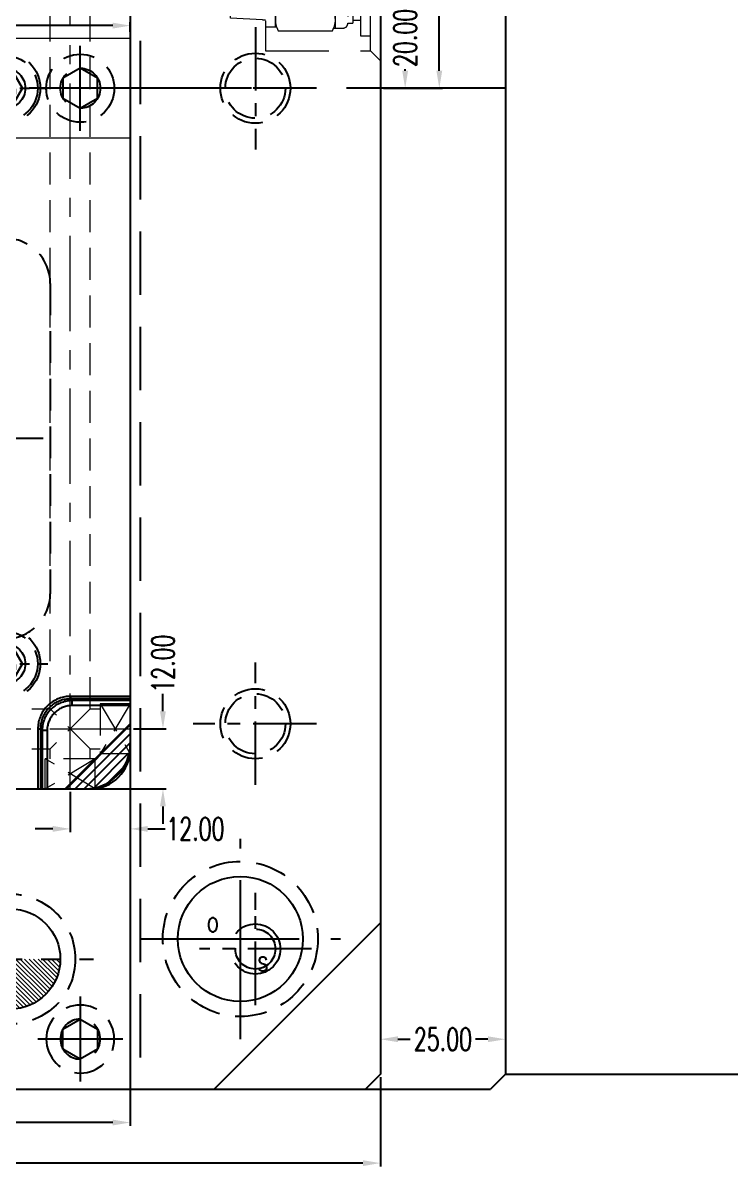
# Model space of a CAD drawing. Header units: inches. Extents: x 133169 to 134399, y -43543 to -42673.
# Drawn here: x 133875.4 to 134016.9, y -43138 to -42907.3 of the extents above; entities that cross this region are included whole.
import ezdxf

# ---------------------------------------------------------------- set-up
doc = ezdxf.new("R2010")
doc.units = ezdxf.units.IN
doc.header["$LTSCALE"] = 2
doc.header["$MEASUREMENT"] = 0
doc.header["$PDMODE"] = 3
doc.header["$PDSIZE"] = 0.3125
for name, pattern in [('ACAD_ISO08W100', [36, 24, -3, 6, -3]), ('CENTER', [50.8, 31.75, -6.35, 6.35, -6.35]), ('HIDDEN', [9.525, 6.35, -3.175]), ('HIDDEN2', [4.7625, 3.175, -1.5875])]:
    doc.linetypes.add(name, pattern=pattern)
doc.layers.get('0').update_dxf_attribs({"linetype": 'CONTINUOUS'})
doc.layers.get('Defpoints').update_dxf_attribs({"linetype": 'CONTINUOUS'})
for name, color, linetype in [('5', 5, 'CONTINUOUS'), ('CAV-COR', 1, 'CONTINUOUS'), ('cen', 1, 'CENTER'), ('CENTER', 1, 'CENTER'), ('CL', 1, 'ACAD_ISO08W100'), ('DEFAULT_1', 7, 'CENTER'), ('hidden', 4, 'HIDDEN'), ('Layer3', 3, 'CONTINUOUS'), ('ls', 144, 'HIDDEN2'), ('Ru', 8, 'CONTINUOUS'), ('SCREW', 52, 'HIDDEN'), ('WT', 4, 'CONTINUOUS'), ('壓塊', 137, 'CONTINUOUS')]:
    doc.layers.add(name, color=color, linetype=linetype)
for name, color, linetype, lineweight in [('dim', 3, 'CONTINUOUS', 15), ('HA', 4, 'CONTINUOUS', 15), ('PRODUCT', 1, 'CONTINUOUS', 15), ('WR', 122, 'HIDDEN', 18), ('枕位', 75, 'CONTINUOUS', 15)]:
    doc.layers.add(name, color=color, linetype=linetype, lineweight=lineweight)
doc.styles.add('ROMANC', font='romanc', dxfattribs={"width": 0.6, "height": 1})
doc.styles.add('ROMANS', font='ROMANS.shx', dxfattribs={"height": 5, "bigfont": 'chineset.shx'})
doc.styles.get("Standard").update_dxf_attribs({"font": 'txt.shx', "width": 0.67})
doc.dimstyles.new('2.00', dxfattribs={"dimtxt": 4.5, "dimasz": 3.5, "dimexe": 0.666, "dimexo": 0.626, "dimgap": 1, "dimtad": 0, "dimzin": 0, "dimdsep": 46, "dimtxsty": 'Standard', "dimcen": 0.09, "dimclrd": 3, "dimclre": 3, "dimclrt": 7, "dimazin": 0, "dimtfac": 1, "dimtofl": 0, "dimtmove": 0, "dimatfit": 0, "dimfxl": 0, "dimtolj": 1, "dimtzin": 0, "dimarcsym": 0})

# ---------------------------------------------------------------- blocks, each defined once
blk = doc.blocks.new('8')
at = {"layer": 'CENTER', "ltscale": 0.5}
for p, q in [((0, 8.5), (0, -8.5)), ((-8.5, 0), (8.5, 0))]:
    blk.add_line(p, q, dxfattribs=at)
at = {"layer": 'ls'}
blk.add_lwpolyline([(0, 4), (-3.46, 2), (-3.46, -2), (0, -4), (3.46, -2), (3.46, 2)], close=True, dxfattribs=at)
for radius in [6.8, 4]:
    blk.add_circle((0, 0), radius, dxfattribs=at)
blk = doc.blocks.new('*D33302')
at = {"layer": 'Defpoints', "color": 0}
for p in [(133696.86, -43117.31), (133946.86, -43117.31), (133946.86, -43135.09)]:
    blk.add_point(p, dxfattribs=at)
at = {"layer": 'dim', "color": 3, "linetype": 'ByBlock', "lineweight": -2}
for p, q in [((133696.86, -43117.93), (133696.86, -43135.76)), ((133946.86, -43117.93), (133946.86, -43135.76)), ((133700.36, -43135.09), (133814.08, -43135.09)), ((133943.36, -43135.09), (133829.65, -43135.09))]:
    blk.add_line(p, q, dxfattribs=at)
at = {"layer": 'dim', "color": 3, "linetype": 'ByBlock'}
for points in [[(133700.36, -43134.51), (133700.36, -43135.68), (133696.86, -43135.09)], [(133943.36, -43135.68), (133943.36, -43134.51), (133946.86, -43135.09)]]:
    blk.add_solid(points, dxfattribs=at)
at = {"layer": 'dim', "color": 7, "linetype": 'ByBlock', "insert": (133821.86, -43135.09), "char_height": 4.5, "attachment_point": 5}
blk.add_mtext('\\A1;250.00', dxfattribs=at)
blk = doc.blocks.new('*D33308')
at = {"layer": 'Defpoints', "color": 0}
for p in [(133946.86, -43107.11), (133971.86, -43109.48), (133946.86, -43110.34)]:
    blk.add_point(p, dxfattribs=at)
at = {"layer": 'dim', "color": 3, "linetype": 'ByBlock', "lineweight": -2}
for p, q in [((133946.86, -43107.73), (133946.86, -43111)), ((133950.36, -43110.34), (133952.84, -43110.34)), ((133968.36, -43110.34), (133965.89, -43110.34)), ((133971.86, -43110.11), (133971.86, -43111))]:
    blk.add_line(p, q, dxfattribs=at)
at = {"layer": 'dim', "color": 3, "linetype": 'ByBlock'}
for points in [[(133950.36, -43109.75), (133950.36, -43110.92), (133946.86, -43110.34)], [(133968.36, -43110.92), (133968.36, -43109.75), (133971.86, -43110.34)]]:
    blk.add_solid(points, dxfattribs=at)
at = {"layer": 'dim', "color": 7, "linetype": 'ByBlock', "insert": (133959.36, -43110.34), "char_height": 4.5, "attachment_point": 5}
blk.add_mtext('\\A1;25.00', dxfattribs=at)
blk = doc.blocks.new('*D33483')
at = {"layer": 'Defpoints', "color": 0}
for p in [(133896.86, -43042.31), (133746.86, -43046.31), (133896.86, -43126.98)]:
    blk.add_point(p, dxfattribs=at)
at = {"layer": 'dim', "color": 3, "linetype": 'ByBlock', "lineweight": -2}
for p, q in [((133896.86, -43042.93), (133896.86, -43127.64)), ((133746.86, -43046.93), (133746.86, -43127.64)), ((133750.36, -43126.98), (133814.58, -43126.98)), ((133893.36, -43126.98), (133829.15, -43126.98))]:
    blk.add_line(p, q, dxfattribs=at)
at = {"layer": 'dim', "color": 3, "linetype": 'ByBlock'}
for points in [[(133750.36, -43126.4), (133750.36, -43127.56), (133746.86, -43126.98)], [(133893.36, -43127.56), (133893.36, -43126.4), (133896.86, -43126.98)]]:
    blk.add_solid(points, dxfattribs=at)
at = {"layer": 'dim', "color": 7, "linetype": 'ByBlock', "insert": (133821.86, -43126.98), "char_height": 4.5, "attachment_point": 5}
blk.add_mtext('\\A1;150.00', dxfattribs=at)
blk = doc.blocks.new('20160723.115749')
at = {"layer": 'SCREW', "linetype": 'CENTER', "ltscale": 0.15}
for p, q in [((0, -8.5), (0, 8.5)), ((-8.5, 0), (8.5, 0))]:
    blk.add_line(p, q, dxfattribs=at)
at = {"layer": 'SCREW', "ltscale": 0.5}
blk.add_lwpolyline([(-1.73, 3), (-3.46, 0), (-1.73, -3), (1.73, -3), (3.46, 0), (1.73, 3)], close=True, dxfattribs=at)
for radius in [7, 6.5, 4]:
    blk.add_circle((0, 0), radius, dxfattribs=at)
at = {"layer": 'Layer3', "style": 'ROMANC', "width": 0.8}
blk.add_text('M8', height=4.186, dxfattribs=at).set_placement((-3.98, -1.86))
blk = doc.blocks.new('20160812.091803')
at = {"layer": 'DEFAULT_1', "color": 2, "linetype": 'CENTER', "ltscale": 0.5}
blk.add_line((0, 72.57), (0, -34.82), dxfattribs=at)
blk = doc.blocks.new('*D34590')
at = {"layer": 'Defpoints', "color": 0}
for p in [(133946.86, -42900.31), (133951.81, -42900.31), (133946.86, -42920.31)]:
    blk.add_point(p, dxfattribs=at)
at = {"layer": 'dim', "color": 3, "linetype": 'ByBlock', "lineweight": -2}
for p, q in [((133947.49, -42900.31), (133952.48, -42900.31)), ((133951.81, -42903.81), (133951.81, -42903.97)), ((133951.81, -42916.81), (133951.81, -42916.52)), ((133947.49, -42920.31), (133952.48, -42920.31))]:
    blk.add_line(p, q, dxfattribs=at)
at = {"layer": 'dim', "color": 3, "linetype": 'ByBlock'}
for points in [[(133952.4, -42903.81), (133951.23, -42903.81), (133951.81, -42900.31)], [(133951.23, -42916.81), (133952.4, -42916.81), (133951.81, -42920.31)]]:
    blk.add_solid(points, dxfattribs=at)
at = {"layer": 'dim', "color": 7, "linetype": 'ByBlock', "insert": (133951.81, -42910.24), "char_height": 4.5, "attachment_point": 5, "rotation": 90}
blk.add_mtext('\\A1;20.00', dxfattribs=at)
blk = doc.blocks.new('*D34591')
at = {"layer": 'Defpoints', "color": 0}
for p in [(133946.86, -42850.31), (133958.64, -42850.31), (133946.86, -42920.31)]:
    blk.add_point(p, dxfattribs=at)
at = {"layer": 'dim', "color": 3, "linetype": 'ByBlock', "lineweight": -2}
for p, q in [((133947.49, -42850.31), (133959.31, -42850.31)), ((133958.64, -42853.81), (133958.64, -42879.03)), ((133958.64, -42916.81), (133958.64, -42891.58)), ((133947.49, -42920.31), (133959.31, -42920.31))]:
    blk.add_line(p, q, dxfattribs=at)
at = {"layer": 'dim', "color": 3, "linetype": 'ByBlock'}
for points in [[(133959.22, -42853.81), (133958.06, -42853.81), (133958.64, -42850.31)], [(133958.06, -42916.81), (133959.22, -42916.81), (133958.64, -42920.31)]]:
    blk.add_solid(points, dxfattribs=at)
at = {"layer": 'dim', "color": 7, "linetype": 'ByBlock', "insert": (133958.64, -42885.31), "char_height": 4.5, "attachment_point": 5, "rotation": 90}
blk.add_mtext('\\A1;70.00', dxfattribs=at)
blk = doc.blocks.new('*D34604')
at = {"layer": 'Defpoints', "color": 0}
for p in [(133896.86, -43048.31), (133903.39, -43048.31), (133887.86, -43060.31)]:
    blk.add_point(p, dxfattribs=at)
at = {"layer": 'dim', "color": 3, "linetype": 'ByBlock', "lineweight": -2}
for p, q in [((133903.39, -43044.81), (133903.39, -43041.31)), ((133897.49, -43048.31), (133904.05, -43048.31)), ((133888.49, -43060.31), (133904.05, -43060.31)), ((133903.39, -43063.81), (133903.39, -43067.31))]:
    blk.add_line(p, q, dxfattribs=at)
at = {"layer": 'dim', "color": 3, "linetype": 'ByBlock'}
for points in [[(133902.8, -43044.81), (133903.97, -43044.81), (133903.39, -43048.31)], [(133903.97, -43063.81), (133902.8, -43063.81), (133903.39, -43060.31)]]:
    blk.add_solid(points, dxfattribs=at)
at = {"layer": 'dim', "color": 7, "linetype": 'ByBlock', "insert": (133903.39, -43035.28), "char_height": 4.5, "attachment_point": 5, "rotation": 90}
blk.add_mtext('\\A1;12.00', dxfattribs=at)
blk = doc.blocks.new('*D34605')
at = {"layer": 'Defpoints', "color": 0}
for p in [(133896.86, -43048.31), (133884.86, -43060.31), (133884.86, -43068.31)]:
    blk.add_point(p, dxfattribs=at)
at = {"layer": 'dim', "color": 3, "linetype": 'ByBlock', "lineweight": -2}
for p, q in [((133896.86, -43048.93), (133896.86, -43068.97)), ((133884.86, -43060.93), (133884.86, -43068.97)), ((133881.36, -43068.31), (133877.86, -43068.31)), ((133900.36, -43068.31), (133903.86, -43068.31))]:
    blk.add_line(p, q, dxfattribs=at)
at = {"layer": 'dim', "color": 3, "linetype": 'ByBlock'}
for points in [[(133881.36, -43068.89), (133881.36, -43067.72), (133884.86, -43068.31)], [(133900.36, -43067.72), (133900.36, -43068.89), (133896.86, -43068.31)]]:
    blk.add_solid(points, dxfattribs=at)
at = {"layer": 'dim', "color": 7, "linetype": 'ByBlock', "insert": (133909.89, -43068.31), "char_height": 4.5, "attachment_point": 5}
blk.add_mtext('\\A1;12.00', dxfattribs=at)
blk = doc.blocks.new('20150129.111502')
at = {"layer": '5', "color": 122, "linetype": 'HIDDEN', "lineweight": 0}
for p, q in [((0, 14.5), (0, -14.5)), ((2, 12.5), (0, 14.5)), ((2, 12.5), (2, -12.5)), ((23, 12.5), (2, 12.5)), ((23, -12.5), (23, 12.5)), ((2, -9.5), (2, 9.5)), ((4.01, 9.5), (2, 9.5)), ((4.01, 6.4), (4.01, 9.5)), ((5.51, 6.4), (5.51, 7)), ((6.51, 7), (5.51, 7)), ((5.51, 6.4), (5.51, 7)), ((6.51, -7), (6.51, 7)), ((7.51, -8), (7.51, 8)), ((9.33, 8), (7.51, 8)), ((9, 8), (9, -8)), ((20.43, 8.5), (9.57, 8.5)), ((23, 7.75), (20.77, 7.75)), ((21, 7.75), (21, -7.75)), ((4.01, -6.4), (4.01, 6.4)), ((5.51, 6.4), (4.01, 6.4)), ((5.51, -6.4), (5.51, 6.4)), ((23.56, 6.35), (23, 6.35)), ((23, 5.19), (30, 4.82)), ((23.56, 6.35), (30, 6.01)), ((30, 6.01), (30, -6.01)), ((20.01, 3.5), (9.99, 3.5)), ((20.01, -3.5), (9.99, -3.5)), ((5.51, -6.4), (4.01, -6.4)), ((4.01, -6.4), (4.01, -9.5)), ((5.51, -6.4), (5.51, -7)), ((5.51, -6.4), (5.51, -7)), ((23, -5.19), (30, -4.82)), ((23.56, -6.35), (23, -6.35)), ((23.56, -6.35), (30, -6.01)), ((6.51, -7), (5.51, -7)), ((9.33, -8), (7.51, -8)), ((20.43, -8.5), (9.57, -8.5)), ((23, -7.75), (20.77, -7.75)), ((4.01, -9.5), (2, -9.5)), ((2, -12.5), (0, -14.5)), ((23, -12.5), (2, -12.5))]:
    blk.add_line(p, q, dxfattribs=at)
at = {"layer": '5', "color": 122, "linetype": 'CENTER', "lineweight": 0, "ltscale": 0.5}
blk.add_line((0, 0), (30, 0), dxfattribs=at)
at = {"layer": '5', "color": 122, "linetype": 'HIDDEN', "lineweight": 0}
for centre, radius, start, end in [((7.51, 7), 1, 90, 180), ((13.47, 6.32), 4.47, 150.752, 219.0183), ((16.53, 6.32), 4.47, 320.9817, 29.248), ((15.66, 0), 6.66, 148.3016, 211.6984), ((14.34, 0), 6.66, 328.3016, 31.6984), ((13.47, -6.32), 4.47, 140.9817, 209.248), ((16.53, -6.32), 4.47, 330.752, 39.0183), ((7.51, -7), 1, 180, 270)]:
    blk.add_arc(centre, radius, start, end, dxfattribs=at)
blk = doc.blocks.new('*D34831')
at = {"layer": 'Defpoints', "color": 0}
for p in [(133821.86, -42902.84), (133821.86, -42907.79), (133896.86, -42909.69)]:
    blk.add_point(p, dxfattribs=at)
at = {"layer": 'dim', "color": 3, "linetype": 'ByBlock', "lineweight": -2}
for p, q in [((133821.86, -42903.47), (133821.86, -42908.46)), ((133825.36, -42907.79), (133855.55, -42907.79)), ((133893.36, -42907.79), (133868.6, -42907.79)), ((133896.86, -42909.07), (133896.86, -42907.13))]:
    blk.add_line(p, q, dxfattribs=at)
at = {"layer": 'dim', "color": 3, "linetype": 'ByBlock'}
for points in [[(133825.36, -42907.21), (133825.36, -42908.38), (133821.86, -42907.79)], [(133893.36, -42908.38), (133893.36, -42907.21), (133896.86, -42907.79)]]:
    blk.add_solid(points, dxfattribs=at)
at = {"layer": 'dim', "color": 7, "linetype": 'ByBlock', "insert": (133862.08, -42907.79), "char_height": 4.5, "attachment_point": 5}
blk.add_mtext('\\A1;75.00', dxfattribs=at)

msp = doc.modelspace()

# ---------------------------------------------------------------- hatches: boundary and pattern name
at = {"layer": 'CAV-COR', "linetype": 'ByBlock'}
h = msp.add_hatch(dxfattribs=at)
h.set_pattern_fill('ANSI31', color=256, scale=10, angle=180, style=0)
h.set_pattern_definition([(225, (72673.8277, 19572.1059), (0.883883476, -0.883883476), [])])
h.paths.add_polyline_path([(133896.864, -43050.306, -0.1508892), (133894.774, -43057.072, -0.2224186), (133887.864, -43060.306), (133883.864, -43060.306), (133896.864, -43047.306)])
at = {"layer": 'HA'}
h = msp.add_hatch(dxfattribs=at)
h.set_pattern_fill('ANSI31', color=256, scale=0.2, style=0)
h.set_pattern_definition([(315, (134880.5548, -42623.68295), (-0.4490128, -0.4490128), [])])
h.paths.add_polyline_path([(133770.864, -43094.306), (133760.864, -43094.306, -0.4142136), (133770.864, -43084.306)])
h.paths.add_polyline_path([(133770.864, -43104.306), (133770.864, -43094.306), (133780.864, -43094.306, -0.4142136)])
h.paths.add_polyline_path([(133872.864, -43094.306), (133862.864, -43094.306, -0.4142136), (133872.864, -43084.306)])
h.paths.add_polyline_path([(133872.864, -43104.306), (133872.864, -43094.306), (133882.864, -43094.306, -0.4142136)])

# ---------------------------------------------------------------- linework, layer by layer
at = {"color": 8, "linetype": 'HIDDEN'}
for p, q in [((133896.864, -42720.306), (133896.864, -43120.306)), ((133898.864, -42720.306), (133898.864, -43120.306)), ((133921.864, -43103.506), (133921.864, -43081.106))]:
    msp.add_line(p, q, dxfattribs=at)
for p, q in [((133946.864, -42723.306), (133946.864, -43117.306)), ((133971.864, -42723.306), (133971.864, -43117.306)), ((133946.864, -43087.054), (133913.613, -43120.306)), ((133946.864, -43117.306), (133943.864, -43120.306)), ((133971.864, -43117.306), (133968.864, -43120.306)), ((133674.864, -43120.306), (133968.864, -43120.306))]:
    msp.add_line(p, q)
at = {"color": 8, "linetype": 'CENTER', "ltscale": 0.2}
for p, q in [((133921.864, -42908.077), (133921.864, -42932.535)), ((133934.093, -42920.306), (133909.399, -42920.306)), ((133921.864, -43059.535), (133921.864, -43035.077)), ((133934.093, -43047.306), (133909.399, -43047.306)), ((133921.864, -43103.506), (133921.864, -43081.106)), ((133933.064, -43092.306), (133910.664, -43092.306))]:
    msp.add_line(p, q, dxfattribs=at)
at = {"color": 8, "linetype": 'HIDDEN', "ltscale": 0.5}
for centre, radius in [((133921.864, -42920.306), 7), ((133921.864, -42920.306), 6), ((133921.864, -43047.306), 7), ((133921.864, -43047.306), 6)]:
    msp.add_circle(centre, radius, dxfattribs=at)
for centre, radius in [((133918.864, -43090.306), 12.5), ((133872.864, -43094.306), 10)]:
    msp.add_circle(centre, radius)
at = {"color": 8, "linetype": 'HIDDEN'}
for radius in [5, 4]:
    msp.add_circle((133921.864, -43092.306), radius, dxfattribs=at)
at = {"layer": 'CAV-COR', "linetype": 'ByBlock'}
for p, q in [((133896.864, -42788.306), (133896.864, -43052.306)), ((133896.864, -43041.831), (133884.881, -43041.831)), ((133884.881, -43041.831), (133884.881, -43042.331)), ((133896.864, -43042.331), (133884.881, -43042.331)), ((133885.225, -43042.675), (133884.881, -43042.331)), ((133896.864, -43042.675), (133885.225, -43042.675)), ((133885.225, -43043.674), (133885.225, -43042.675)), ((133896.864, -43043.674), (133885.225, -43043.674)), ((133896.864, -43047.306), (133883.864, -43060.306)), ((133878.39, -43048.322), (133878.889, -43048.322)), ((133878.39, -43048.322), (133878.39, -43060.306)), ((133879.234, -43048.667), (133878.889, -43048.322)), ((133878.889, -43048.322), (133878.889, -43060.306)), ((133880.232, -43048.667), (133879.234, -43048.667)), ((133879.234, -43048.667), (133879.234, -43060.306)), ((133880.232, -43048.667), (133880.232, -43060.306)), ((133754.864, -43060.306), (133888.864, -43060.306))]:
    msp.add_line(p, q, dxfattribs=at)
for points in [[(133884.881, -43041.831), (133884.601, -43041.837), (133884.322, -43041.855), (133884.044, -43041.885), (133883.765, -43041.928), (133883.487, -43041.982), (133883.211, -43042.049), (133882.938, -43042.128), (133882.667, -43042.22), (133882.401, -43042.322), (133882.141, -43042.437), (133881.885, -43042.563), (133881.635, -43042.7), (133881.392, -43042.847), (133881.156, -43043.005), (133880.927, -43043.172), (133880.707, -43043.349), (133880.494, -43043.536), (133880.289, -43043.732), (133880.094, -43043.936), (133879.907, -43044.149), (133879.73, -43044.37), (133879.562, -43044.599), (133879.404, -43044.835), (133879.257, -43045.078), (133879.121, -43045.327), (133878.995, -43045.583), (133878.88, -43045.844), (133878.778, -43046.11), (133878.686, -43046.38), (133878.607, -43046.653), (133878.541, -43046.929), (133878.486, -43047.208), (133878.443, -43047.486), (133878.413, -43047.765), (133878.395, -43048.043), (133878.39, -43048.322)], [(133884.881, -43042.331), (133884.623, -43042.336), (133884.365, -43042.353), (133884.107, -43042.38), (133883.85, -43042.419), (133883.593, -43042.47), (133883.338, -43042.532), (133883.086, -43042.605), (133882.836, -43042.689), (133882.591, -43042.784), (133882.35, -43042.889), (133882.114, -43043.006), (133881.884, -43043.132), (133881.66, -43043.268), (133881.442, -43043.413), (133881.231, -43043.568), (133881.027, -43043.732), (133880.831, -43043.904), (133880.642, -43044.084), (133880.461, -43044.273), (133880.289, -43044.469), (133880.125, -43044.673), (133879.971, -43044.884), (133879.825, -43045.102), (133879.689, -43045.327), (133879.563, -43045.557), (133879.447, -43045.793), (133879.342, -43046.034), (133879.247, -43046.279), (133879.163, -43046.529), (133879.09, -43046.781), (133879.028, -43047.036), (133878.978, -43047.292), (133878.939, -43047.55), (133878.911, -43047.808), (133878.894, -43048.065), (133878.889, -43048.322)], [(133885.225, -43042.675), (133884.964, -43042.681), (133884.703, -43042.698), (133884.443, -43042.727), (133884.184, -43042.767), (133883.928, -43042.818), (133883.674, -43042.88), (133883.423, -43042.953), (133883.175, -43043.037), (133882.931, -43043.132), (133882.692, -43043.238), (133882.458, -43043.353), (133882.229, -43043.479), (133882.005, -43043.614), (133881.788, -43043.76), (133881.578, -43043.914), (133881.374, -43044.078), (133881.177, -43044.25), (133880.989, -43044.43), (133880.808, -43044.619), (133880.636, -43044.816), (133880.472, -43045.019), (133880.318, -43045.23), (133880.173, -43045.447), (133880.037, -43045.67), (133879.911, -43045.9), (133879.796, -43046.134), (133879.691, -43046.373), (133879.596, -43046.617), (133879.512, -43046.864), (133879.438, -43047.115), (133879.376, -43047.369), (133879.325, -43047.626), (133879.285, -43047.884), (133879.257, -43048.144), (133879.239, -43048.405), (133879.234, -43048.667)], [(133885.225, -43043.674), (133885.007, -43043.679), (133884.79, -43043.693), (133884.573, -43043.717), (133884.358, -43043.75), (133884.144, -43043.792), (133883.932, -43043.844), (133883.723, -43043.905), (133883.517, -43043.975), (133883.314, -43044.054), (133883.114, -43044.141), (133882.919, -43044.238), (133882.728, -43044.343), (133882.542, -43044.455), (133882.36, -43044.577), (133882.185, -43044.705), (133882.015, -43044.841), (133881.851, -43044.985), (133881.694, -43045.136), (133881.544, -43045.293), (133881.4, -43045.457), (133881.264, -43045.626), (133881.135, -43045.802), (133881.014, -43045.983), (133880.901, -43046.169), (133880.796, -43046.36), (133880.7, -43046.556), (133880.612, -43046.755), (133880.533, -43046.958), (133880.463, -43047.165), (133880.402, -43047.374), (133880.351, -43047.585), (133880.308, -43047.8), (133880.275, -43048.015), (133880.251, -43048.231), (133880.237, -43048.449), (133880.232, -43048.667)]]:
    msp.add_lwpolyline(points, dxfattribs=at)
for centre, radius in [((133887.864, -43051.306), 9), ((133888.864, -43052.306), 8)]:
    msp.add_arc(centre, radius, 270, 0, dxfattribs=at)
at = {"layer": 'cen', "ltscale": 0.5}
for p, q in [((133918.864, -43110.306), (133918.864, -43070.306)), ((133898.864, -43090.306), (133938.864, -43090.306))]:
    msp.add_line(p, q, dxfattribs=at)
at = {"layer": 'cen', "ltscale": 0.3}
msp.add_line((133856.197, -43094.306), (133889.531, -43094.306), dxfattribs=at)
at = {"layer": 'CL', "color": 7, "linetype": 'CENTER', "ltscale": 0.5}
msp.add_line((133971.864, -42920.306), (133671.864, -42920.306), dxfattribs=at)
at = {"layer": 'DEFAULT_1', "color": 2, "linetype": 'CENTER', "ltscale": 0.5}
msp.add_line((133879.434, -42990.306), (133772.045, -42990.306), dxfattribs=at)
at = {"layer": 'hidden', "ltscale": 0.5}
for centre, radius in [((133918.864, -43090.306), 15.5), ((133872.864, -43094.306), 13)]:
    msp.add_circle(centre, radius, dxfattribs=at)
at = {"layer": 'Ru', "linetype": 'ByBlock'}
msp.add_line((133971.864, -43117.306), (134024.511, -43117.306), dxfattribs=at)
at = {"layer": 'WR', "linetype": 'CENTER', "ltscale": 0.3}
for p, q in [((133884.864, -43060.306), (133884.864, -42900.306)), ((133758.864, -43048.306), (133896.864, -43048.306))]:
    msp.add_line(p, q, dxfattribs=at)
at = {"layer": 'WR', "linetype": 'HIDDEN', "ltscale": 0.5}
for p, q in [((133880.864, -43044.306), (133880.864, -42904.306)), ((133888.864, -43044.306), (133888.864, -42904.306)), ((133762.864, -43044.306), (133880.864, -43044.306)), ((133888.864, -43052.306), (133880.864, -43044.306)), ((133888.864, -43044.306), (133880.864, -43052.306)), ((133888.864, -43044.306), (133890.864, -43044.306)), ((133890.864, -43043.306), (133890.864, -43053.306)), ((133890.864, -43043.306), (133896.864, -43053.306)), ((133896.864, -43043.306), (133890.864, -43053.306)), ((133896.864, -43043.306), (133890.864, -43043.306)), ((133896.864, -43043.306), (133896.864, -43053.306)), ((133762.864, -43052.306), (133880.864, -43052.306)), ((133889.864, -43054.306), (133879.864, -43054.306)), ((133889.864, -43054.306), (133879.864, -43060.306)), ((133889.864, -43060.306), (133879.864, -43054.306)), ((133879.864, -43060.306), (133879.864, -43054.306)), ((133880.864, -43054.306), (133880.864, -43052.306)), ((133888.864, -43054.306), (133888.864, -43052.306)), ((133888.864, -43052.306), (133890.864, -43052.306)), ((133889.864, -43060.306), (133889.864, -43054.306)), ((133896.864, -43053.306), (133890.864, -43053.306)), ((133889.864, -43060.306), (133879.864, -43060.306))]:
    msp.add_line(p, q, dxfattribs=at)
at = {"layer": '壓塊', "color": 67, "linetype": 'HIDDEN', "ltscale": 0.5}
msp.add_lwpolyline([(133859.864, -43030.306, -0.4142136), (133850.864, -43021.306), (133850.864, -42959.306, -0.4142136), (133859.864, -42950.306), (133871.864, -42950.306, -0.4142136), (133880.864, -42959.306), (133880.864, -43021.306, -0.4142136), (133871.864, -43030.306)], format="xyb", close=True, dxfattribs=at)
at = {"layer": '枕位', "linetype": 'ByBlock'}
for p, q in [((133838.31, -42910.306), (133896.864, -42910.306)), ((133896.864, -42930.306), (133838.31, -42930.306))]:
    msp.add_line(p, q, dxfattribs=at)

# ---------------------------------------------------------------- block references
at = {"layer": 'dim', "rotation": 180}
msp.add_blockref('8', (133886.864, -42920.306), dxfattribs=at)
at = {"layer": 'dim', "xscale": -1}
msp.add_blockref('8', (133886.864, -43110.306), dxfattribs=at)
at = {"layer": 'PRODUCT', "linetype": 'ByBlock', "rotation": -90.00000000000001}
msp.add_blockref('20160812.091803', (133806.864, -42990.306), dxfattribs=at)
at = {"layer": 'SCREW', "linetype": 'ByBlock'}
for p in [(133871.864, -42920.306), (133871.864, -43035.306)]:
    msp.add_blockref('20160723.115749', p, dxfattribs=at)
at = {"layer": 'WT', "linetype": 'ByBlock', "rotation": -180}
msp.add_blockref('20150129.111502', (133946.864, -42900.306), dxfattribs=at)

# ---------------------------------------------------------------- texts
at = {"style": 'ROMANS', "width": 0.75}
for s, p in [('o', (133912.07, -43088.863)), ('s', (133922.234, -43096.739))]:
    msp.add_text(s, height=4.2, dxfattribs=at).set_placement(p)

# ---------------------------------------------------------------- dimensions: what is measured, and where the dimension line sits
at = {"layer": 'dim', "linetype": 'ByBlock'}
for base, p1, p2, angle, picture, middle in [((133958.64, -42850.306), (133946.864, -42920.306), (133946.864, -42850.306), 90, '*D34591', (133958.64, -42885.306)), ((133903.387, -43048.306), (133887.864, -43060.306), (133896.864, -43048.306), 90, '*D34604', (133903.387, -43035.281)), ((133946.864, -43110.337), (133971.864, -43109.48), (133946.864, -43107.106), 180, '*D33308', (133959.364, -43110.337))]:
    dim = msp.add_linear_dim(base=base, p1=p1, p2=p2, angle=angle, dimstyle='2.00', dxfattribs=at)
    dim.commit()
    dim.dimension.update_dxf_attribs({"geometry": picture, "text_midpoint": middle})
for base, p1, p2, angle, picture, middle in [((133951.813, -42900.306), (133946.864, -42920.306), (133946.864, -42900.306), 90, '*D34590', (133951.813, -42910.243)), ((133821.864, -42907.794), (133896.864, -42909.691), (133821.864, -42902.843), 180, '*D34831', (133862.076, -42907.794))]:
    dim = msp.add_linear_dim(base=base, p1=p1, p2=p2, angle=angle, dimstyle='2.00', dxfattribs=at)
    dim.commit()
    dim.dimension.update_dxf_attribs({"geometry": picture, "text_midpoint": middle, "dimtype": 160})
dim = msp.add_linear_dim(base=(133896.864, -43126.979), p1=(133746.864, -43046.306), p2=(133896.864, -43042.306), dimstyle='2.00', dxfattribs=at)
dim.commit()
dim.dimension.update_dxf_attribs({"geometry": '*D33483', "text_midpoint": (133821.864, -43126.979)})
for base, p1, p2, picture, middle in [((133884.864, -43068.306), (133896.864, -43048.306), (133884.864, -43060.306), '*D34605', (133909.889, -43068.306)), ((133946.864, -43135.094), (133696.864, -43117.306), (133946.864, -43117.306), '*D33302', (133821.864, -43135.094))]:
    dim = msp.add_linear_dim(base=base, p1=p1, p2=p2, dimstyle='2.00', dxfattribs=at)
    dim.commit()
    dim.dimension.update_dxf_attribs({"geometry": picture, "text_midpoint": middle, "dimtype": 160})

doc.saveas('drawing.dxf')
